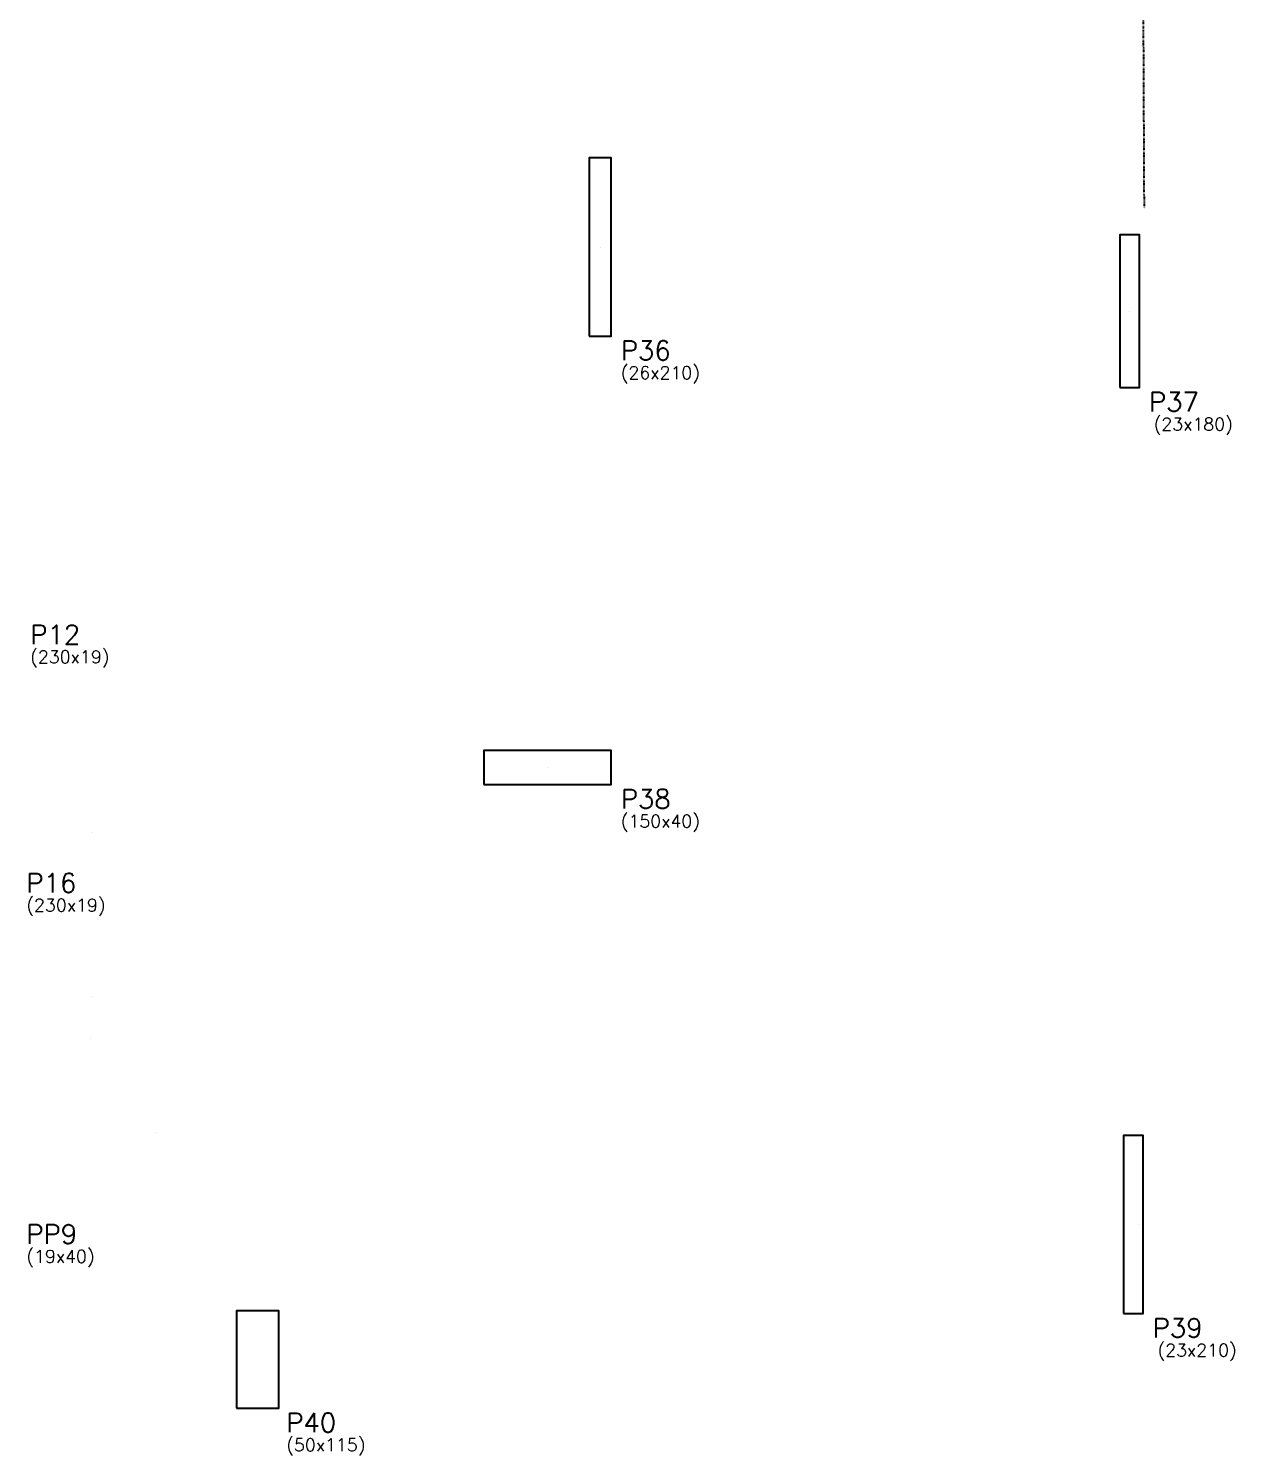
# Model space of a CAD drawing. Extents: x -40810 to 33675, y -2018 to 21213.
# Drawn here: x 1557 to 2978, y 8894 to 10576 of the extents above; entities that cross this region are included whole.
import ezdxf

# ---------------------------------------------------------------- set-up
doc = ezdxf.new("R2010")
doc.units = 0
doc.linetypes.add('ESTILO_TQS_0003', pattern=[1.5, 0.5, -0.4, 0.1, -0.5])
for name, color, linetype in [('12', 3, 'Continuous'), ('24', 5, 'ESTILO_TQS_0003'), ('242', 3, 'Continuous'), ('3', 2, 'Continuous'), ('9', 3, 'Continuous')]:
    doc.layers.add(name, color=color, linetype=linetype)
doc.styles.get("Standard").update_dxf_attribs({"font": 'romans.shx', "width": 0.8})

msp = doc.modelspace()

# ---------------------------------------------------------------- linework, layer by layer
at = {"layer": '24'}
msp.add_line((2864.226, 12077.41), (2871.932, 10364.342), dxfattribs=at)
at = {"layer": '242'}
for p, q in [((2231.066, 10318.372), (2231.066, 10318.372)), ((2854.979, 10242.825), (2854.979, 10242.825)), ((2169.066, 9704.825), (2169.066, 9704.825)), ((1631.783, 9627.763), (1631.783, 9627.763)), ((1631.783, 9435.047), (1631.783, 9435.047)), ((1630.496, 9385.489), (1630.496, 9385.489)), ((1708.749, 9274.711), (1708.749, 9274.711)), ((2865.066, 9166.325), (2865.066, 9166.325))]:
    msp.add_line(p, q, dxfattribs=at)
at = {"layer": '3'}
for points in [[(2218.066, 10213.372), (2244.066, 10213.372), (2244.066, 10423.372), (2218.066, 10423.372), (2218.066, 10213.372)], [(2843.479, 10152.825), (2866.479, 10152.825), (2866.479, 10332.825), (2843.479, 10332.825), (2843.479, 10152.825)], [(2094.066, 9684.825), (2244.066, 9684.825), (2244.066, 9724.825), (2094.066, 9724.825), (2094.066, 9684.825)], [(2847.849, 9061.325), (2870.849, 9061.325), (2870.849, 9271.325), (2847.849, 9271.325), (2847.849, 9061.325)], [(1802.516, 8949.701), (1852.516, 8949.701), (1852.516, 9064.701), (1802.516, 9064.701), (1802.516, 8949.701)]]:
    msp.add_lwpolyline(points, dxfattribs=at)

# ---------------------------------------------------------------- texts
at = {"layer": '12'}
for s, p in [('(26x210)', (2255.316, 10162.747)), ('(23x180)', (2883.316, 10102.2)), ('(230x19)', (1559.418, 9827.832)), ('(150x40)', (2255.316, 9634.2)), ('(230x19)', (1554.816, 9535.2)), ('(19x40)', (1554.816, 9121.2)), ('(23x210)', (2887.816, 9010.7)), ('(50x115)', (1861.15, 8899.076))]:
    msp.add_text(s, height=15, dxfattribs=at).set_placement(p)
at = {"layer": '9'}
for s, p in [('P36', (2255.316, 10185.247)), ('P37', (2877.729, 10124.7)), ('P12', (1559.418, 9850.332)), ('P38', (2255.316, 9656.7)), ('P16', (1554.816, 9557.7)), ('PP9', (1554.816, 9143.7)), ('P39', (2882.099, 9033.2)), ('P40', (1861.15, 8921.576))]:
    msp.add_text(s, height=22.5, dxfattribs=at).set_placement(p)

doc.saveas('drawing.dxf')
